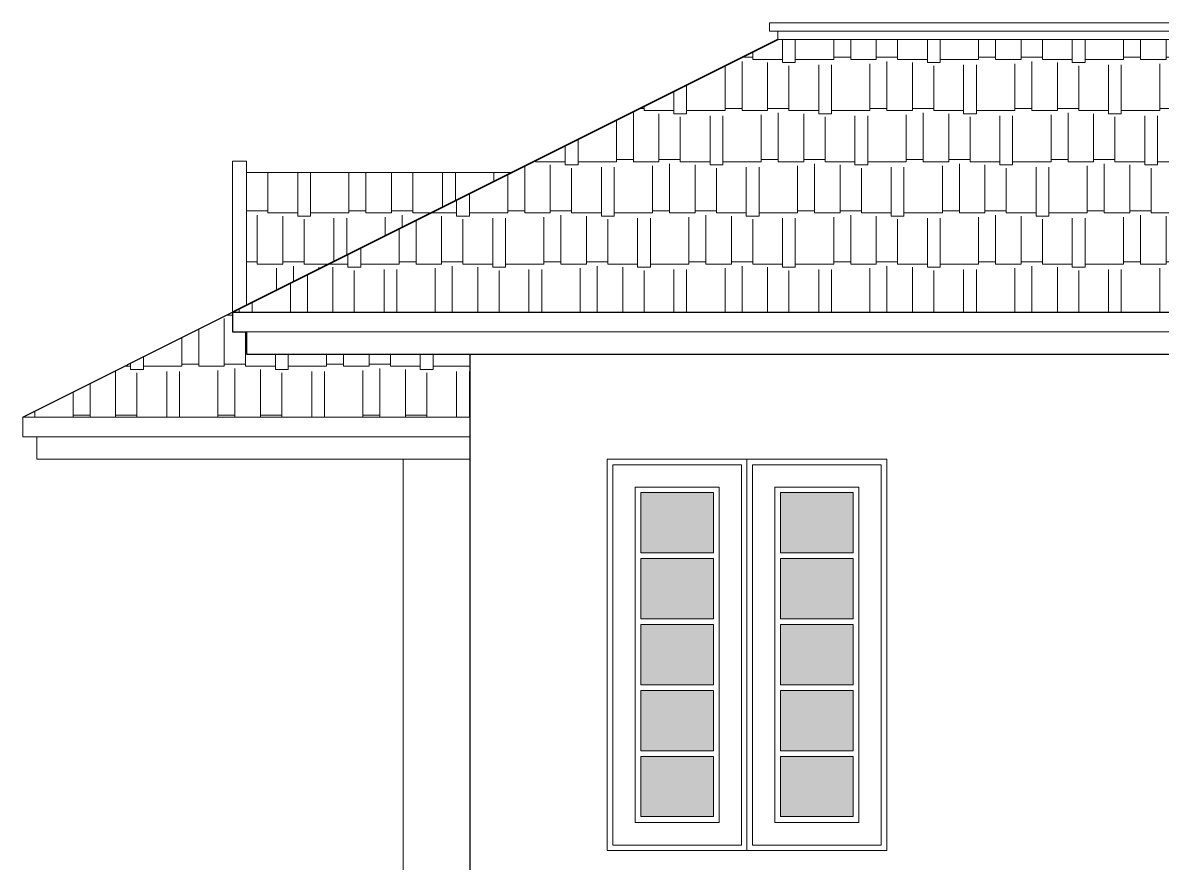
# Model space of a CAD drawing. Header units: centimetres. Extents: x 157 to 5401, y -672 to 3176.
# Drawn here: x 3790.9 to 4198.4, y 2674.8 to 2975.3 of the extents above; entities that cross this region are included whole.
import ezdxf

# ---------------------------------------------------------------- set-up
doc = ezdxf.new("R2010")
doc.units = ezdxf.units.CM
doc.layers.get('0').update_dxf_attribs({"lineweight": 25})
for name, color, linetype, lineweight in [('1.000', 144, 'Continuous', 13), ('Dimension', 8, 'Continuous', 18), ('FURNIT', 204, 'Continuous', 9), ('Glass', 161, 'Continuous', 5), ('Hatch', 12, 'Continuous', 15), ('Win', 5, 'Continuous', 20)]:
    doc.layers.add(name, color=color, linetype=linetype, lineweight=lineweight)
pattern_1 = [(0, (1871.798, 7845.084), (38.862, 18.288), [9.144, -7.62, 10.668, -4.572, 13.716, -6.096]), (0, (1880.942, 7845.846), (38.862, 18.288), [7.62, -28.956, 6.096, -9.144]), (0, (1899.23, 7843.941), (38.862, 18.288), [4.572, -47.244]), (90, (1871.798, 7845.084), (-12.954, 18.288), [17.526, -55.626]), (90, (1880.942, 7845.084), (-12.954, 18.288), [17.145, -56.007]), (90, (1888.562, 7845.084), (-12.954, 18.288), [16.002, -57.15]), (90, (1899.23, 7843.941), (-12.954, 18.288), [17.526, -55.626]), (90, (1903.802, 7843.941), (-12.954, 18.288), [17.526, -55.626]), (90, (1917.518, 7845.084), (-12.954, 18.288), [16.764, -56.388])]

msp = doc.modelspace()

# ---------------------------------------------------------------- hatches: boundary and pattern name
at = {"layer": '1.000'}
h = msp.add_hatch(dxfattribs=at)
h.set_pattern_fill('AR-RSHKE', color=12, scale=0.06, style=0)
h.set_pattern_definition(pattern_1)
h.paths.add_polyline_path([(3870.85, 2856.81), (3870.85, 2864.81), (3865.85, 2864.81), (3865.85, 2871.81), (3790.85, 2834.31), (3950.85, 2834.31), (3950.85, 2856.81)])
at = {"layer": 'Glass'}
h = msp.add_hatch(color=256, dxfattribs=at)
h.paths.add_polyline_path([(4011.85, 2807.31), (4037.85, 2807.31), (4037.85, 2785.74), (4011.85, 2785.74)])
h.paths.add_polyline_path([(4011.85, 2783.74), (4037.85, 2783.74), (4037.85, 2762.17), (4011.85, 2762.17)])
h.paths.add_polyline_path([(4011.85, 2760.17), (4037.85, 2760.17), (4037.85, 2738.59), (4011.85, 2738.59)])
h.paths.add_polyline_path([(4011.85, 2736.59), (4037.85, 2736.59), (4037.85, 2715.02), (4011.85, 2715.02)])
h.paths.add_polyline_path([(4011.85, 2713.02), (4037.85, 2713.02), (4037.85, 2691.45), (4011.85, 2691.45)])
h = msp.add_hatch(color=256, dxfattribs=at)
h.paths.add_polyline_path([(4061.85, 2807.31), (4087.85, 2807.31), (4087.85, 2785.74), (4061.85, 2785.74)])
h.paths.add_polyline_path([(4061.85, 2783.74), (4087.85, 2783.74), (4087.85, 2762.17), (4061.85, 2762.17)])
h.paths.add_polyline_path([(4061.85, 2760.17), (4087.85, 2760.17), (4087.85, 2738.59), (4061.85, 2738.59)])
h.paths.add_polyline_path([(4061.85, 2736.59), (4087.85, 2736.59), (4087.85, 2715.02), (4061.85, 2715.02)])
h.paths.add_polyline_path([(4061.85, 2713.02), (4087.85, 2713.02), (4087.85, 2691.45), (4061.85, 2691.45)])
at = {"layer": 'Hatch'}
h = msp.add_hatch(dxfattribs=at)
h.set_pattern_fill('AR-RSHKE', color=256, scale=0.06, style=0)
h.set_pattern_definition(pattern_1)
h.paths.add_polyline_path([(4443.85, 2871.81), (4443.85, 2969.31), (4060.85, 2969.31), (3865.85, 2871.81)])
h = msp.add_hatch(dxfattribs=at)
h.set_pattern_fill('AR-RSHKE', color=256, scale=0.06, style=0)
h.set_pattern_definition([(0, (1866.798, 7845.084), (38.862, 18.288), [9.144, -7.62, 10.668, -4.572, 13.716, -6.096]), (0, (1875.942, 7845.846), (38.862, 18.288), [7.62, -28.956, 6.096, -9.144]), (0, (1894.23, 7843.941), (38.862, 18.288), [4.572, -47.244]), (90, (1866.798, 7845.084), (-12.954, 18.288), [17.526, -55.626]), (90, (1875.942, 7845.084), (-12.954, 18.288), [17.145, -56.007]), (90, (1883.562, 7845.084), (-12.954, 18.288), [16.002, -57.15]), (90, (1894.23, 7843.941), (-12.954, 18.288), [17.526, -55.626]), (90, (1898.802, 7843.941), (-12.954, 18.288), [17.526, -55.626]), (90, (1912.518, 7845.084), (-12.954, 18.288), [16.764, -56.388])])
h.paths.add_polyline_path([(3965.85, 2921.81), (3870.85, 2921.81), (3870.85, 2874.31)])

# ---------------------------------------------------------------- linework, layer by layer
at = {"color": 6, "lineweight": 35}
msp.add_line((3865.85, 2871.81), (4060.85, 2969.31), dxfattribs=at)
for p, q in [((3790.85, 2834.31), (3865.85, 2871.81)), ((3865.85, 2871.81), (3865.85, 2864.81)), ((3865.85, 2871.81), (4443.85, 2871.81)), ((3865.85, 2864.81), (3870.85, 2864.81)), ((3870.85, 2864.81), (3870.85, 2856.81)), ((3870.85, 2856.81), (4448.85, 2856.81)), ((3950.85, 2609.31), (3950.85, 2856.81))]:
    msp.add_line(p, q)
at = {"layer": '1.000'}
for p, q in [((4060.85, 2972.31), (4454.85, 2972.31)), ((4448.85, 2864.81), (3870.85, 2864.81))]:
    msp.add_line(p, q, dxfattribs=at)
msp.add_lwpolyline([(4001.85, 2817.31), (4001.85, 2681.31), (4047.85, 2681.31), (4047.85, 2817.31), (4001.85, 2817.31)], dxfattribs=at)
for points in [[(4051.85, 2681.31), (4097.85, 2681.31), (4097.85, 2817.31), (4051.85, 2817.31)], [(4011.85, 2785.74), (4011.85, 2807.31), (4037.85, 2807.31), (4037.85, 2785.74)], [(4061.85, 2785.74), (4061.85, 2807.31), (4087.85, 2807.31), (4087.85, 2785.74)], [(4011.85, 2762.17), (4011.85, 2783.74), (4037.85, 2783.74), (4037.85, 2762.17)], [(4061.85, 2762.17), (4061.85, 2783.74), (4087.85, 2783.74), (4087.85, 2762.17)], [(4011.85, 2760.17), (4037.85, 2760.17), (4037.85, 2738.59), (4011.85, 2738.59)], [(4061.85, 2760.17), (4087.85, 2760.17), (4087.85, 2738.59), (4061.85, 2738.59)], [(4011.85, 2736.59), (4037.85, 2736.59), (4037.85, 2715.02), (4011.85, 2715.02)], [(4061.85, 2736.59), (4087.85, 2736.59), (4087.85, 2715.02), (4061.85, 2715.02)], [(4011.85, 2713.02), (4037.85, 2713.02), (4037.85, 2691.45), (4011.85, 2691.45)], [(4061.85, 2713.02), (4087.85, 2713.02), (4087.85, 2691.45), (4061.85, 2691.45)]]:
    msp.add_lwpolyline(points, close=True, dxfattribs=at)
at = {"layer": 'Dimension'}
for p, q in [((3790.85, 2834.31), (3790.85, 2827.31)), ((3790.85, 2834.31), (3950.85, 2834.31)), ((3790.85, 2827.31), (3795.85, 2827.31)), ((3795.85, 2827.31), (3795.85, 2819.31)), ((3950.85, 2819.31), (3795.85, 2819.31)), ((3926.85, 2609.31), (3926.85, 2819.31))]:
    msp.add_line(p, q, dxfattribs=at)
at = {"layer": 'FURNIT'}
msp.add_line((3795.85, 2827.31), (3950.85, 2827.31), dxfattribs=at)
at = {"layer": 'Win'}
for p, q in [((4454.85, 2975.31), (4057.85, 2975.31)), ((4057.85, 2975.31), (4057.85, 2972.31)), ((4057.85, 2972.31), (4060.85, 2972.31)), ((4060.85, 2972.31), (4060.85, 2969.31)), ((4060.85, 2969.31), (4451.85, 2969.31)), ((3865.85, 2871.81), (3865.85, 2925.81)), ((3865.85, 2925.81), (3870.85, 2925.81)), ((3870.85, 2874.31), (3870.85, 2925.81)), ((3870.85, 2921.81), (3965.85, 2921.81))]:
    msp.add_line(p, q, dxfattribs=at)
msp.add_lwpolyline([(3999.85, 2819.31), (3999.85, 2679.31), (4049.85, 2679.31), (4049.85, 2819.31), (3999.85, 2819.31)], dxfattribs=at)
for points in [[(4049.85, 2679.31), (4099.85, 2679.31), (4099.85, 2819.31), (4049.85, 2819.31)], [(4039.85, 2809.31), (4009.85, 2809.31), (4009.85, 2689.31), (4039.85, 2689.31)], [(4089.85, 2809.31), (4059.85, 2809.31), (4059.85, 2689.31), (4089.85, 2689.31)]]:
    msp.add_lwpolyline(points, close=True, dxfattribs=at)

doc.saveas('drawing.dxf')
